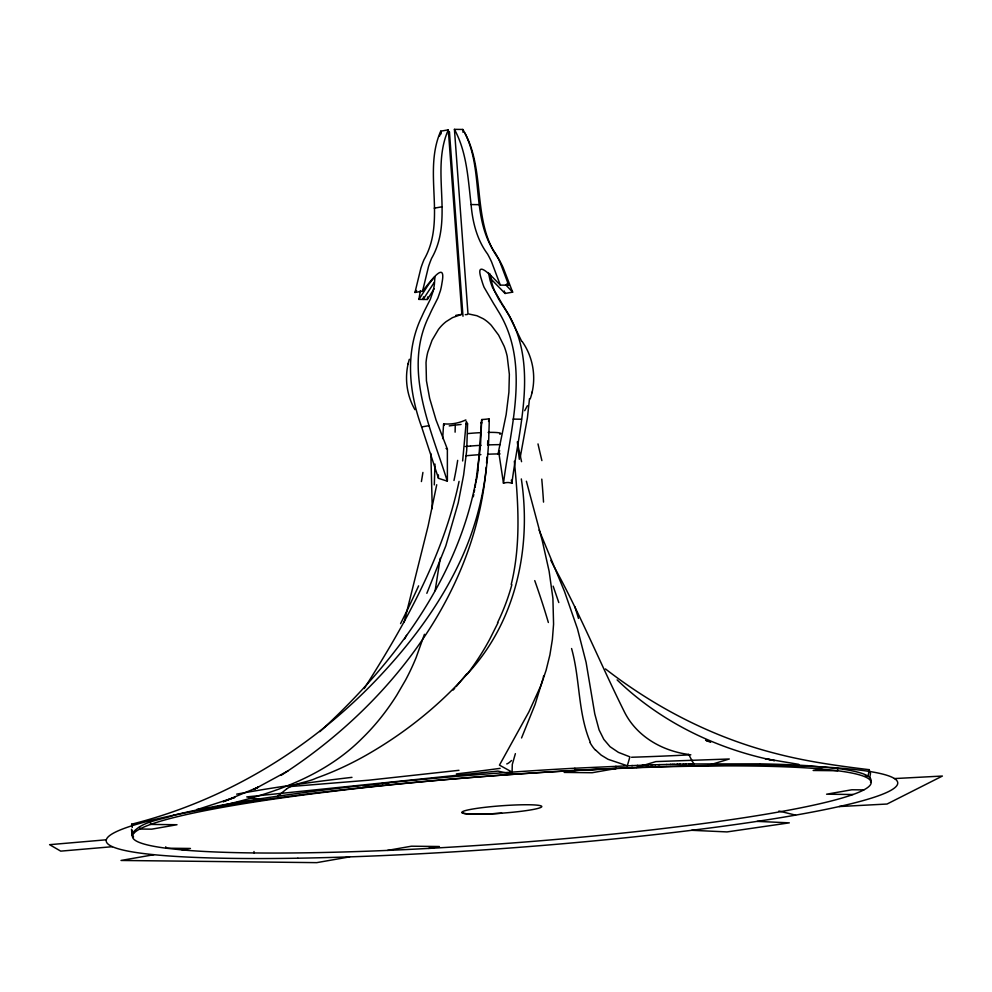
<?xml version="1.0" encoding="UTF-8"?>
<svg xmlns="http://www.w3.org/2000/svg" width="992" height="992" viewBox="0 0 992 992"><rect width="100%" height="100%" fill="white"/><g stroke="black" fill="none" stroke-linecap="round" stroke-linejoin="round"><path stroke-width="1.49" d="M455.254 425.109L455.105 432.165M447.392 480.798L447.367 449.066L436.034 419.976L429.648 398.313L426.436 380.767L426.027 362.626A54.746 40.188 80 0 1 427.8 352.098L432.053 340.244L438.489 329.369A60.053 44.082 80 0 1 446.102 321.644L452.501 317.626L461.863 314.303L448.31 129.84L440.733 131.167C422.592 172.075 446.76 220.236 423.981 259.718A116.758 85.709 80 0 0 420.93 267.964L414.978 292.466L422.567 291.14C427.961 284.803 446.896 257.424 441.961 283.08A56.544 41.503 80 0 1 440.436 290.631L437.881 297.984L432.438 308.748A151.702 111.364 80 0 0 429.362 315.332C402.206 369.52 430.999 428.569 447.28 481.095M477.698 470.158L480.537 444.937L481.69 419.715L478.665 459.606L475.8 482.62M434.31 484.902L434.98 464.082M487.804 440.746L487.618 444.949M529.505 398.61L527.397 418.016L520.279 457.052M486.998 457.101L486.564 463.165M442.68 438.576L443.585 424.068L444.218 425.345M486.216 467.22C475.503 596.279 386.93 707.346 280.972 775.422M605.455 668.93C656.134 708.263 714.476 738.098 776.798 753.771C807.004 761.62 838.29 765.923 869.042 769.668C868.285 772.136 869.513 777.616 865.235 775.856M440.212 558.285L435.153 590.674M464.864 133.089C484.208 170.996 470.394 218.823 495.975 254.138A116.758 78.542 -89.4 0 1 499.894 261.838L508.71 285.2L500.328 285.113C494.152 279.05 473.593 255.725 481.628 280.004A56.544 38.031 -89.4 0 0 484.071 287.258L493.855 303.986A151.702 102.052 -89.4 0 1 497.55 310.05C531.042 362.626 510.62 426.188 503.49 483.265A20.324 14.768 -73.4 0 1 511.897 483.327M488.448 272.589L490.023 280.091A56.544 38.031 -89.4 0 0 492.454 287.345L502.237 304.073A151.702 102.052 -89.4 0 1 505.945 310.136C539.425 362.688 519.014 426.324 511.884 483.352L511.339 480.091M462.644 460.945L466.265 421.34L467.567 423.832L466.711 450.442L463.624 475.032L458.205 502.919L445.842 545.798L426.845 593.315M434.124 288.821L427.316 299.497L418.922 299.398L420.36 290.594M423.522 296.844L423.113 299.448L434.273 282.385M427.316 299.497L427.713 296.893M475.044 487.32L475.614 483.786M474.213 492.032L474.622 489.676M409.349 359.253C404.153 375.869 406.224 394.556 414.916 409.646M436.728 484.741L428.135 525.921L404.091 622.418M530.224 398.846C536.883 379.899 533.808 357.926 522.189 341.546M476.135 479.719C457.758 579.601 393.291 664.404 319.87 731.65M422.567 291.14L428.507 266.637A116.758 85.709 80 0 1 431.57 258.379C454.348 218.897 430.168 170.736 448.31 129.84M473.32 496.744L473.767 494.388M459.06 481.38C443.25 556.475 404.972 624.427 364.176 688.56M498.294 452.6L497.984 454.001L499.063 452.315A16.914 11.954 -64.7 0 1 499.447 452.191M503.49 483.265L498.592 451.211L506.156 414.544L508.908 392.175L509.355 374.344L507.197 356.326A54.746 36.828 -89.4 0 0 504.122 346.183L498.592 335.085L491.251 325.289A60.053 40.399 -89.4 0 0 483.278 318.754L476.916 315.729L467.976 313.819L454.435 129.357L462.83 129.456C486.886 169.074 470.791 221.29 498.815 259.123A116.758 85.709 80 0 1 503.093 267.456L512.653 292.144L505.064 293.471L490.42 278.405M408.096 364.064L408.245 363.357M531.985 392.745L532.134 392.038M511.215 584.511C521.11 544.162 518.308 502.2 514.352 461.268M543.281 677.474L543.666 675.862M488.572 421.439C489.961 411.544 488.622 436.393 488.808 437.026C488.126 454.262 486.427 471.485 483.315 488.461C479.086 511.798 472.068 534.638 462.433 556.314C443.226 599.168 415.338 637.682 383.594 672.092C316.212 745.488 228.396 799.8 131.564 824.216M542.897 679.086L535.097 704.419L521.556 737.961M424.44 634.31L416.094 657.671A259.916 190.811 80 0 1 405.53 680.128L396.763 695.194A318.432 233.765 80 0 1 390.513 704.642A309.058 226.883 80 0 1 361.944 738.507C321.036 779.625 263.574 796.774 208.382 808.592M439.592 135.966L441.056 131.713M448.471 134.639L449.438 131.8L462.991 316.262M515.381 753.647L512.281 764.485L512.095 772.123L499.46 765.13L528.86 711.958L541.012 685.336L546.108 670.257L549.903 654.894L552.383 639.443L553.573 624.179L552.904 598.226L549.122 571.231L542.388 541.235L526.392 481.244M497.934 622.914L489.676 639.369A355.942 305.772 34 0 1 467.021 674.424M869.786 777.368L870.505 773.475L869.042 769.556M527.372 405.728L524.706 410.688M404.736 638.811L406.522 635.376M418.922 299.398L428.395 284.729L434.558 276.979M466.575 674.101L456.233 686.563M414.978 292.466L416.566 290.507M453.17 690.023L454.708 688.299M521.321 478.938C531.948 548.973 515.245 624.278 465.161 676.222C436.678 707.804 402.764 734.39 365.812 755.408C350.089 764.299 333.634 771.937 316.609 777.988C307.049 782.576 295.306 782.849 286.663 788.888M286.477 789.037L277.686 796.204M288.151 770.809L253.716 789.533L258.565 787.016L223.2 801.734L234.806 797.394L199.938 808.678M174.022 815.188C160.307 820.21 142.017 821.054 132.37 833.206A370.363 34.212 -4.2 0 0 133.573 836.876M196.565 809.633L198.983 808.629M498.592 451.211L499.757 450.876M636.393 767.51L655.861 761.596L729.294 758.992L707.916 765.477M133.709 832.871L132.358 833.23L132.072 830.205M434.248 208.171L441.824 206.832M455.799 315.369L461.863 314.303M434.93 276.731L434.384 284.406A56.544 41.503 80 0 1 432.859 291.97L430.305 299.324L424.849 310.074A151.702 111.364 80 0 0 421.774 316.659C404.934 351.156 408.754 391.84 421.637 426.957L429.226 425.618M227.602 804.128L237.175 802.478A370.363 34.212 -4.2 0 1 361.286 785.664M616.057 768.527L575.013 770.511L564.188 772.408L592.15 772.731L616.057 768.527L615.908 766.233M153.896 854.695L121.024 860.461L316.758 862.643L349.63 856.877M807.339 765.663L837.546 768.453L837.707 770.747L821.488 769.011A370.363 34.212 -4.2 0 0 348.167 789.458L316.758 793.253A370.363 34.212 -4.2 0 0 165.887 848.185L182.106 849.921L190.439 848.458L165.887 848.197L165.776 846.759M387.512 850.404L411.444 846.201L439.406 846.511L428.569 848.42M458.961 770.313L368.615 780.208L289.416 786.606M382.118 783.42L389.224 782.688M106.318 839.79L49.6 844.676L60.735 851.136L112.394 846.697M465.26 314.65L467.356 314.514M381.982 783.432A370.363 34.212 -4.2 0 1 574.951 768.217L637.596 765.39M894.474 778.571L942.4 776.042L887.046 804.028L839.12 806.558M631.631 765.601L632.598 765.576M642.159 765.229L643.114 765.192M637.397 765.39L642.258 765.216M646.908 765.068L648.012 765.03M642.766 765.204L647.218 765.055M651.161 764.931L652.736 764.882M647.863 765.03L651.645 764.906M655.08 764.807L658.217 764.708M652.575 764.882L655.39 764.795M659.11 764.683L666.86 764.472M658.18 764.708L659.804 764.658M666.649 764.472L670.778 764.373M670.381 764.373L672.365 764.336M673.94 764.286L677.883 764.2M672.241 764.336L674.101 764.286M679.768 764.162L683.525 764.076M677.077 764.224L680.202 764.15M683.314 764.088L686.402 764.026M689.105 763.976L759.512 763.84M685.385 764.038L692.788 763.914M454.435 129.357C466.922 152.297 468.075 179.155 471.088 204.563L479.471 204.662M513.112 419.12L521.507 419.207M863.846 789.905L851.855 789.768L826.584 794.208L853.046 794.505M757.132 821.376L789.322 822.852L727.012 831.916L691.684 830.304M837.546 768.453L843.336 769.271M692.652 763.691L694.065 763.89L691.846 760.69M798.833 764.361L765.266 758.706L774.529 760.628C715.988 748.824 660.201 721.556 617.123 679.904M688.597 754.441C662.21 750.969 636.839 736.523 624.563 712.219C600.52 664.008 580.146 613.961 554.057 566.717M512.901 774.33L497.848 771.094L246.76 796.898L261.814 800.135M795.559 815.126L778.881 811.034M446.611 480.922L438.464 478.33L421.637 426.957M706.366 740.528L710.632 742.338M705.647 740.255L707.78 741.16M447.367 449.066L446.028 448.396M507.011 283.501L508.71 285.2M505.61 284.667L512.653 292.144M595.659 750.088L601.14 755.098L608.022 759.289L627.328 765.774L629.895 756.846L618.438 752.382L610.043 746.703L603.806 739.362L599.081 729.876L594.766 713.843L586.098 662.358L577.468 628.792L564.51 591.492L539.102 530.063M501.977 304.408L505.35 309.554A151.702 111.364 80 0 1 509.404 316.225L521.631 341.186M500.042 301.469L500.985 302.907M499.15 300.055L494.673 291.239A56.544 41.503 80 0 1 492.044 283.625L490.197 274.052M590.277 742.19C577.753 712.603 580.208 679.284 571.578 648.532M552.99 564.609L553.524 565.663M552.445 563.555L550.833 560.368M553.152 586.148L558.794 602.541M504.234 290.966L505.064 293.471M500.328 285.113L491.511 261.752A116.758 78.542 -89.4 0 0 487.58 254.039C476.929 239.68 472.576 222.146 471.088 204.563M521.569 461.689L517.688 444.267M517.34 441.824L519.312 459.296M821.314 766.717L821.488 769.011L813.155 770.474L837.707 770.747A370.363 34.212 -4.2 0 1 686.836 825.679L655.427 829.473A370.363 34.212 -4.2 0 1 182.106 849.921M574.852 768.23L575.025 770.511M462.83 129.456L463.041 132.333M440.733 131.167L440.944 134.044M253.989 851.52L254.101 852.946M150.375 822.145L150.536 824.426L177.01 824.724L151.726 829.163L139.748 829.027L139.574 826.733M432.264 508.623L430.85 453.493M438.377 474.858L438.464 478.33M465.868 455.787A40.114 3.708 -4.2 0 1 480.884 454.596M487.518 454.237A40.114 3.708 -4.2 0 1 500.092 453.914M479.768 445.358A40.052 3.695 -4.2 0 1 480.76 445.296M487.742 444.937A40.052 3.695 -4.2 0 1 500.191 444.652M470.518 446.04A40.796 3.77 -4.2 0 1 480.686 445.309M465.347 446.512A39.99 3.695 -4.2 0 1 470.468 446.04M842.902 769.209A370.363 34.212 -4.2 0 1 870.517 782.093M173.563 815.3A370.363 34.212 -4.2 0 1 227.032 804.227M759.946 763.852A370.363 34.212 -4.2 0 1 807.748 765.7M362.675 785.862A370.363 34.1 -4.2 0 1 383.272 783.655M236.666 794.146A370.363 43.288 -3.7 0 1 351.974 777.356M501.729 813.18A40.796 3.77 -4.2 0 1 489.651 813.886A39.978 3.695 -4.2 0 1 465.099 813.614A40.796 3.77 -4.2 0 1 462.26 812.907M692.056 760.517A35.315 29.475 76 0 1 688.82 754.329M690.829 754.788A363.171 33.542 0.2 0 1 631.557 757.256M595.535 750.274A339.686 103.676 -56.7 0 1 590.017 742.549M534.75 580.618A314.948 70.258 62.9 0 1 548.353 622.492M574.839 606.695A293.012 55.316 63.3 0 1 578.472 618.413M500.129 768.354A363.419 43.586 -7.6 0 1 456.37 773.921M511.512 760.517A346.667 18.203 -60.1 0 1 506.726 763.914M541.892 460.598A364.647 103.019 80.9 0 1 537.999 443.92M541.768 479.124A364.647 112.245 77.5 0 1 543.529 502.101M511.86 584.685A297.24 253.828 17.8 0 1 497.513 622.728M489.106 418.76A49.935 47.69 44.7 0 1 481.666 419.492M480.897 422.877A40.064 3.695 -4.2 0 1 481.839 422.828M132.147 835.797A35.315 1.724 87 0 1 131.502 829.275M132.32 827.44A363.171 42.036 -15.7 0 1 131.738 824.166M478.082 470.22A356.723 347.113 25.6 0 1 476.495 479.793M465.856 419.914A50.952 43.735 -67.4 0 1 443.622 423.82M449.227 425.903A40.015 3.695 -4.2 0 1 461.069 424.452M465.88 423.981A40.015 3.695 -4.2 0 1 467.554 423.832M418.599 585.863A297.24 87.122 -67.4 0 1 400.57 623.596M457.672 460.375A364.647 346.58 -55 0 1 453.976 480.5M422.914 472.428A364.647 234.472 -81.5 0 1 421.402 481.554M488.163 432.388A26.449 2.443 -4.2 0 1 499.844 434.26M467.629 433.603A26.449 2.443 -4.2 0 1 481.058 432.624M481.74 814.134A40.102 3.708 -4.2 0 0 541.781 806.558A40.102 3.708 -4.2 0 0 481.827 807.699A40.102 3.708 -4.2 0 0 481.74 814.134M297.885 858.204A396.825 36.654 -4.2 0 0 897.673 783.717A396.825 36.654 -4.2 0 0 310.36 793.65A396.825 36.654 -4.2 0 0 297.885 858.204"/></g></svg>
